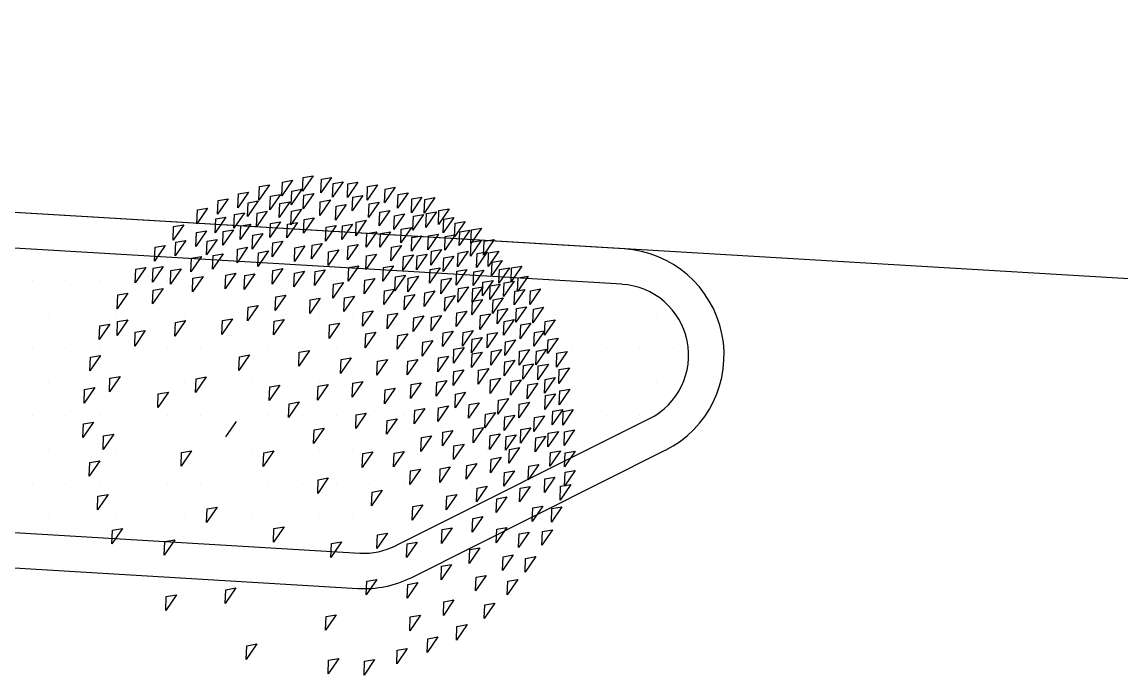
# Model space of a CAD drawing. Header units: millimetres. Extents: x 43168.9 to 43194.6, y -25545.1 to -25543.4.
# Drawn here: x 43171.9801 to 43172.1041, y -25543.6772 to -25543.6035 of the extents above; entities that cross this region are included whole.
import ezdxf

# ---------------------------------------------------------------- set-up
doc = ezdxf.new("R2010")
doc.units = ezdxf.units.MM
doc.header["$LTSCALE"] = 200
doc.layers.add('agac_sgh', color=7, linetype='Continuous', true_color=0x244700)
doc.layers.add('cim_sgh', color=7, linetype='Continuous', true_color=0x248f00)
doc.layers.add('arsasiniri_sgh', color=10, linetype='Continuous')
doc.layers.add('vaziyet-01_sgh', color=33, linetype='Continuous')

msp = doc.modelspace()

# ---------------------------------------------------------------- linework, layer by layer
at = {"layer": 'agac_sgh', "color": 0}
for p, q in [((43172.01059, -25543.62138), (43172.00939, -25543.62313)), ((43172.00939, -25543.62313), (43172.00946, -25543.62158)), ((43172.00946, -25543.62158), (43172.01059, -25543.62138)), ((43172.01294, -25543.62088), (43172.01174, -25543.62262)), ((43172.01174, -25543.62262), (43172.01181, -25543.62107)), ((43172.01181, -25543.62107), (43172.01294, -25543.62088)), ((43172.015, -25543.62105), (43172.0138, -25543.6228)), ((43172.0138, -25543.6228), (43172.01387, -25543.62125)), ((43172.01387, -25543.62125), (43172.015, -25543.62105)), ((43172.01632, -25543.62155), (43172.01512, -25543.62329)), ((43172.01512, -25543.62329), (43172.01519, -25543.62174)), ((43172.01519, -25543.62174), (43172.01632, -25543.62155)), ((43172.01799, -25543.6216), (43172.0168, -25543.62334)), ((43172.0168, -25543.62334), (43172.01686, -25543.62179)), ((43172.01686, -25543.62179), (43172.01799, -25543.6216)), ((43172.00562, -25543.62272), (43172.00442, -25543.62447)), ((43172.00442, -25543.62447), (43172.00449, -25543.62292)), ((43172.00449, -25543.62292), (43172.00562, -25543.62272)), ((43172.008, -25543.62188), (43172.0068, -25543.62362)), ((43172.0068, -25543.62362), (43172.00686, -25543.62207)), ((43172.00686, -25543.62207), (43172.008, -25543.62188)), ((43172.00925, -25543.62298), (43172.00805, -25543.62473)), ((43172.00811, -25543.62318), (43172.00925, -25543.62298)), ((43172.01166, -25543.6224), (43172.01046, -25543.62415)), ((43172.01046, -25543.62415), (43172.01052, -25543.6226)), ((43172.01052, -25543.6226), (43172.01166, -25543.6224)), ((43172.01301, -25543.62286), (43172.01181, -25543.62461)), ((43172.01187, -25543.62306), (43172.01301, -25543.62286)), ((43172.02021, -25543.62189), (43172.01901, -25543.62363)), ((43172.01901, -25543.62363), (43172.01908, -25543.62208)), ((43172.01908, -25543.62208), (43172.02021, -25543.62189)), ((43172.02218, -25543.62217), (43172.02098, -25543.62392)), ((43172.02098, -25543.62392), (43172.02105, -25543.62237)), ((43172.02105, -25543.62237), (43172.02218, -25543.62217)), ((43172.02365, -25543.62279), (43172.02246, -25543.62453)), ((43172.02246, -25543.62453), (43172.02252, -25543.62299)), ((43172.02252, -25543.62299), (43172.02365, -25543.62279)), ((43172.00333, -25543.62346), (43172.00213, -25543.6252)), ((43172.00213, -25543.6252), (43172.0022, -25543.62365)), ((43172.0022, -25543.62365), (43172.00333, -25543.62346)), ((43172.00672, -25543.62371), (43172.00552, -25543.62545)), ((43172.00552, -25543.62545), (43172.00559, -25543.62391)), ((43172.00559, -25543.62391), (43172.00672, -25543.62371)), ((43172.00805, -25543.62473), (43172.00811, -25543.62318)), ((43172.0103, -25543.62381), (43172.0091, -25543.62556)), ((43172.0091, -25543.62556), (43172.00917, -25543.62401)), ((43172.00917, -25543.62401), (43172.0103, -25543.62381)), ((43172.01181, -25543.62461), (43172.01187, -25543.62306)), ((43172.01487, -25543.6236), (43172.01367, -25543.62535)), ((43172.01367, -25543.62535), (43172.01374, -25543.6238)), ((43172.01374, -25543.6238), (43172.01487, -25543.6236)), ((43172.01667, -25543.62411), (43172.01547, -25543.62586)), ((43172.01553, -25543.62431), (43172.01667, -25543.62411)), ((43172.01852, -25543.6231), (43172.01732, -25543.62484)), ((43172.01732, -25543.62484), (43172.01739, -25543.62329)), ((43172.01739, -25543.62329), (43172.01852, -25543.6231)), ((43172.02038, -25543.62384), (43172.01919, -25543.62558)), ((43172.01919, -25543.62558), (43172.01925, -25543.62403)), ((43172.01925, -25543.62403), (43172.02038, -25543.62384)), ((43172.02521, -25543.62329), (43172.02401, -25543.62504)), ((43172.02401, -25543.62504), (43172.02408, -25543.62349)), ((43172.02408, -25543.62349), (43172.02521, -25543.62329)), ((43172.02665, -25543.62333), (43172.02545, -25543.62508)), ((43172.02545, -25543.62508), (43172.02552, -25543.62353)), ((43172.02552, -25543.62353), (43172.02665, -25543.62333)), ((43172.00102, -25543.62454), (43171.99982, -25543.62628)), ((43171.99982, -25543.62628), (43171.99988, -25543.62473)), ((43171.99988, -25543.62473), (43172.00102, -25543.62454)), ((43172.00518, -25543.62504), (43172.00398, -25543.62678)), ((43172.00398, -25543.62678), (43172.00405, -25543.62523)), ((43172.00405, -25543.62523), (43172.00518, -25543.62504)), ((43172.00775, -25543.62488), (43172.00655, -25543.62663)), ((43172.00655, -25543.62663), (43172.00662, -25543.62508)), ((43172.00662, -25543.62508), (43172.00775, -25543.62488)), ((43172.0116, -25543.62465), (43172.0104, -25543.6264)), ((43172.0104, -25543.6264), (43172.01047, -25543.62485)), ((43172.01047, -25543.62485), (43172.0116, -25543.62465)), ((43172.01547, -25543.62586), (43172.01553, -25543.62431)), ((43172.02159, -25543.62479), (43172.02039, -25543.62653)), ((43172.02039, -25543.62653), (43172.02046, -25543.62499)), ((43172.02046, -25543.62499), (43172.02159, -25543.62479)), ((43172.02324, -25543.62518), (43172.02204, -25543.62693)), ((43172.02204, -25543.62693), (43172.02211, -25543.62538)), ((43172.02211, -25543.62538), (43172.02324, -25543.62518)), ((43172.02539, -25543.62524), (43172.02419, -25543.62699)), ((43172.02419, -25543.62699), (43172.02426, -25543.62544)), ((43172.02426, -25543.62544), (43172.02539, -25543.62524)), ((43172.02685, -25543.62494), (43172.02565, -25543.62669)), ((43172.02565, -25543.62669), (43172.02572, -25543.62514)), ((43172.02572, -25543.62514), (43172.02685, -25543.62494)), ((43172.02826, -25543.6246), (43172.02706, -25543.62635)), ((43172.02706, -25543.62635), (43172.02713, -25543.6248)), ((43172.02713, -25543.6248), (43172.02826, -25543.6246)), ((43171.99833, -25543.6264), (43171.99713, -25543.62815)), ((43171.99713, -25543.62815), (43171.99719, -25543.6266)), ((43171.99719, -25543.6266), (43171.99833, -25543.6264)), ((43172.00307, -25543.62555), (43172.00187, -25543.62729)), ((43172.00187, -25543.62729), (43172.00194, -25543.62574)), ((43172.00194, -25543.62574), (43172.00307, -25543.62555)), ((43172.00589, -25543.62632), (43172.00469, -25543.62806)), ((43172.00469, -25543.62806), (43172.00476, -25543.62651)), ((43172.00476, -25543.62651), (43172.00589, -25543.62632)), ((43172.00926, -25543.62607), (43172.00806, -25543.62782)), ((43172.00806, -25543.62782), (43172.00813, -25543.62627)), ((43172.00813, -25543.62627), (43172.00926, -25543.62607)), ((43172.01117, -25543.62613), (43172.00997, -25543.62787)), ((43172.00997, -25543.62787), (43172.01004, -25543.62632)), ((43172.01004, -25543.62632), (43172.01117, -25543.62613)), ((43172.01304, -25543.62561), (43172.01184, -25543.62735)), ((43172.01184, -25543.62735), (43172.01191, -25543.62581)), ((43172.01191, -25543.62581), (43172.01304, -25543.62561)), ((43172.01553, -25543.62648), (43172.01434, -25543.62823)), ((43172.01434, -25543.62823), (43172.0144, -25543.62668)), ((43172.0144, -25543.62668), (43172.01553, -25543.62648)), ((43172.01738, -25543.62631), (43172.01618, -25543.62805)), ((43172.01618, -25543.62805), (43172.01625, -25543.6265)), ((43172.01625, -25543.6265), (43172.01738, -25543.62631)), ((43172.01893, -25543.62589), (43172.01773, -25543.62764)), ((43172.01773, -25543.62764), (43172.0178, -25543.62609)), ((43172.0178, -25543.62609), (43172.01893, -25543.62589)), ((43172.02401, -25543.62669), (43172.02281, -25543.62844)), ((43172.02287, -25543.62689), (43172.02401, -25543.62669)), ((43172.0288, -25543.62557), (43172.0276, -25543.62732)), ((43172.0276, -25543.62732), (43172.02767, -25543.62577)), ((43172.02767, -25543.62577), (43172.0288, -25543.62557)), ((43172.03007, -25543.62603), (43172.02887, -25543.62777)), ((43172.02887, -25543.62777), (43172.02894, -25543.62622)), ((43172.02894, -25543.62622), (43172.03007, -25543.62603)), ((43172.03193, -25543.62677), (43172.03073, -25543.62851)), ((43172.0308, -25543.62696), (43172.03193, -25543.62677)), ((43172.00088, -25543.62709), (43171.99968, -25543.62883)), ((43171.99968, -25543.62883), (43171.99975, -25543.62728)), ((43171.99975, -25543.62728), (43172.00088, -25543.62709)), ((43172.00393, -25543.62695), (43172.00273, -25543.62869)), ((43172.00273, -25543.62869), (43172.00279, -25543.62714)), ((43172.00279, -25543.62714), (43172.00393, -25543.62695)), ((43172.00725, -25543.62739), (43172.00605, -25543.62913)), ((43172.00605, -25543.62913), (43172.00611, -25543.62758)), ((43172.00611, -25543.62758), (43172.00725, -25543.62739)), ((43172.02011, -25543.62719), (43172.01891, -25543.62893)), ((43172.01891, -25543.62893), (43172.01898, -25543.62738)), ((43172.01898, -25543.62738), (43172.02011, -25543.62719)), ((43172.02165, -25543.62719), (43172.02046, -25543.62894)), ((43172.02046, -25543.62894), (43172.02052, -25543.62739)), ((43172.02052, -25543.62739), (43172.02165, -25543.62719)), ((43172.02281, -25543.62844), (43172.02287, -25543.62689)), ((43172.02521, -25543.62764), (43172.02401, -25543.62939)), ((43172.02401, -25543.62939), (43172.02408, -25543.62784)), ((43172.02408, -25543.62784), (43172.02521, -25543.62764)), ((43172.02706, -25543.62746), (43172.02586, -25543.62921)), ((43172.02586, -25543.62921), (43172.02593, -25543.62766)), ((43172.02593, -25543.62766), (43172.02706, -25543.62746)), ((43172.02897, -25543.62752), (43172.02778, -25543.62927)), ((43172.02778, -25543.62927), (43172.02784, -25543.62772)), ((43172.02784, -25543.62772), (43172.02897, -25543.62752)), ((43172.03061, -25543.627), (43172.02941, -25543.62874)), ((43172.02941, -25543.62874), (43172.02948, -25543.62719)), ((43172.02948, -25543.62719), (43172.03061, -25543.627)), ((43172.03073, -25543.62851), (43172.0308, -25543.62696)), ((43171.99624, -25543.62874), (43171.99504, -25543.63049)), ((43171.99504, -25543.63049), (43171.99511, -25543.62894)), ((43171.99511, -25543.62894), (43171.99624, -25543.62874)), ((43171.99857, -25543.62816), (43171.99737, -25543.62991)), ((43171.99737, -25543.62991), (43171.99744, -25543.62836)), ((43171.99744, -25543.62836), (43171.99857, -25543.62816)), ((43172.00209, -25543.62804), (43172.00089, -25543.62978)), ((43172.00089, -25543.62978), (43172.00096, -25543.62823)), ((43172.00096, -25543.62823), (43172.00209, -25543.62804)), ((43172.00554, -25543.62894), (43172.00434, -25543.63068)), ((43172.00434, -25543.63068), (43172.0044, -25543.62913)), ((43172.0044, -25543.62913), (43172.00554, -25543.62894)), ((43172.0095, -25543.62825), (43172.0083, -25543.63)), ((43172.0083, -25543.63), (43172.00837, -25543.62845)), ((43172.00837, -25543.62845), (43172.0095, -25543.62825)), ((43172.01201, -25543.62878), (43172.01081, -25543.63053)), ((43172.01081, -25543.63053), (43172.01088, -25543.62898)), ((43172.01088, -25543.62898), (43172.01201, -25543.62878)), ((43172.01395, -25543.6285), (43172.01275, -25543.63024)), ((43172.01275, -25543.63024), (43172.01282, -25543.62869)), ((43172.01282, -25543.62869), (43172.01395, -25543.6285)), ((43172.01581, -25543.62924), (43172.01461, -25543.63098)), ((43172.01468, -25543.62943), (43172.01581, -25543.62924)), ((43172.01801, -25543.62861), (43172.01681, -25543.63036)), ((43172.01681, -25543.63036), (43172.01688, -25543.62881)), ((43172.01688, -25543.62881), (43172.01801, -25543.62861)), ((43172.0229, -25543.62872), (43172.0217, -25543.63046)), ((43172.0217, -25543.63046), (43172.02177, -25543.62891)), ((43172.02177, -25543.62891), (43172.0229, -25543.62872)), ((43172.02742, -25543.62919), (43172.02622, -25543.63094)), ((43172.02628, -25543.62939), (43172.02742, -25543.62919)), ((43172.03188, -25543.62818), (43172.03068, -25543.62992)), ((43172.03068, -25543.62992), (43172.03075, -25543.62837)), ((43172.03075, -25543.62837), (43172.03188, -25543.62818)), ((43172.03335, -25543.62807), (43172.03215, -25543.62981)), ((43172.03215, -25543.62981), (43172.03222, -25543.62826)), ((43172.03222, -25543.62826), (43172.03335, -25543.62807)), ((43172.00032, -25543.62997), (43171.99913, -25543.63171)), ((43171.99913, -25543.63171), (43171.99919, -25543.63017)), ((43171.99919, -25543.63017), (43172.00032, -25543.62997)), ((43172.00277, -25543.62966), (43172.00157, -25543.6314)), ((43172.00157, -25543.6314), (43172.00164, -25543.62985)), ((43172.00164, -25543.62985), (43172.00277, -25543.62966)), ((43172.0079, -25543.62935), (43172.0067, -25543.6311)), ((43172.0067, -25543.6311), (43172.00677, -25543.62955)), ((43172.00677, -25543.62955), (43172.0079, -25543.62935)), ((43172.01461, -25543.63098), (43172.01468, -25543.62943)), ((43172.02009, -25543.6297), (43172.01889, -25543.63145)), ((43172.01889, -25543.63145), (43172.01896, -25543.6299)), ((43172.01896, -25543.6299), (43172.02009, -25543.6297)), ((43172.02426, -25543.62979), (43172.02306, -25543.63153)), ((43172.02306, -25543.63153), (43172.02313, -25543.62998)), ((43172.02313, -25543.62998), (43172.02426, -25543.62979)), ((43172.02578, -25543.62972), (43172.02458, -25543.63146)), ((43172.02458, -25543.63146), (43172.02465, -25543.62991)), ((43172.02465, -25543.62991), (43172.02578, -25543.62972)), ((43172.02622, -25543.63094), (43172.02628, -25543.62939)), ((43172.0288, -25543.62992), (43172.0276, -25543.63166)), ((43172.0276, -25543.63166), (43172.02767, -25543.63011)), ((43172.02767, -25543.63011), (43172.0288, -25543.62992)), ((43172.03043, -25543.62939), (43172.02923, -25543.63114)), ((43172.02923, -25543.63114), (43172.0293, -25543.62959)), ((43172.0293, -25543.62959), (43172.03043, -25543.62939)), ((43172.03258, -25543.62946), (43172.03138, -25543.6312)), ((43172.03138, -25543.6312), (43172.03145, -25543.62965)), ((43172.03145, -25543.62965), (43172.03258, -25543.62946)), ((43172.03387, -25543.62938), (43172.03267, -25543.63112)), ((43172.03267, -25543.63112), (43172.03273, -25543.62957)), ((43172.03273, -25543.62957), (43172.03387, -25543.62938)), ((43172.03427, -25543.63042), (43172.03307, -25543.63216)), ((43172.03314, -25543.63062), (43172.03427, -25543.63042)), ((43171.99406, -25543.6312), (43171.99286, -25543.63294)), ((43171.99286, -25543.63294), (43171.99293, -25543.63139)), ((43171.99293, -25543.63139), (43171.99406, -25543.6312)), ((43171.99601, -25543.6311), (43171.99481, -25543.63285)), ((43171.99481, -25543.63285), (43171.99488, -25543.6313)), ((43171.99488, -25543.6313), (43171.99601, -25543.6311)), ((43171.99802, -25543.63135), (43171.99682, -25543.6331)), ((43171.99682, -25543.6331), (43171.99688, -25543.63155)), ((43171.99688, -25543.63155), (43171.99802, -25543.63135)), ((43172.00951, -25543.63134), (43172.00831, -25543.63309)), ((43172.00831, -25543.63309), (43172.00838, -25543.63154)), ((43172.00838, -25543.63154), (43172.00951, -25543.63134)), ((43172.01196, -25543.63164), (43172.01076, -25543.63339)), ((43172.01083, -25543.63184), (43172.01196, -25543.63164)), ((43172.01429, -25543.63148), (43172.01309, -25543.63323)), ((43172.01309, -25543.63323), (43172.01316, -25543.63168)), ((43172.01316, -25543.63168), (43172.01429, -25543.63148)), ((43172.01807, -25543.63102), (43172.01688, -25543.63276)), ((43172.01688, -25543.63276), (43172.01694, -25543.63121)), ((43172.01694, -25543.63121), (43172.01807, -25543.63102)), ((43172.02199, -25543.63102), (43172.02079, -25543.63276)), ((43172.02079, -25543.63276), (43172.02085, -25543.63121)), ((43172.02085, -25543.63121), (43172.02199, -25543.63102)), ((43172.02726, -25543.63125), (43172.02607, -25543.63299)), ((43172.02607, -25543.63299), (43172.02613, -25543.63144)), ((43172.02613, -25543.63144), (43172.02726, -25543.63125)), ((43172.03028, -25543.63145), (43172.02908, -25543.63319)), ((43172.02908, -25543.63319), (43172.02915, -25543.63164)), ((43172.02915, -25543.63164), (43172.03028, -25543.63145)), ((43172.03219, -25543.6315), (43172.031, -25543.63325)), ((43172.031, -25543.63325), (43172.03106, -25543.6317)), ((43172.03106, -25543.6317), (43172.03219, -25543.6315)), ((43172.03307, -25543.63216), (43172.03314, -25543.63062)), ((43172.03509, -25543.63124), (43172.03389, -25543.63299)), ((43172.03389, -25543.63299), (43172.03395, -25543.63144)), ((43172.03395, -25543.63144), (43172.03509, -25543.63124)), ((43172.03646, -25543.63105), (43172.03526, -25543.6328)), ((43172.03526, -25543.6328), (43172.03533, -25543.63125)), ((43172.03533, -25543.63125), (43172.03646, -25543.63105)), ((43172.00051, -25543.63222), (43171.99931, -25543.63397)), ((43171.99931, -25543.63397), (43171.99937, -25543.63242)), ((43171.99937, -25543.63242), (43172.00051, -25543.63222)), ((43172.0042, -25543.63187), (43172.003, -25543.63362)), ((43172.003, -25543.63362), (43172.00307, -25543.63207)), ((43172.00307, -25543.63207), (43172.0042, -25543.63187)), ((43172.00635, -25543.63194), (43172.00515, -25543.63368)), ((43172.00515, -25543.63368), (43172.00522, -25543.63213)), ((43172.00522, -25543.63213), (43172.00635, -25543.63194)), ((43172.01076, -25543.63339), (43172.01083, -25543.63184)), ((43172.01634, -25543.63291), (43172.01514, -25543.63466)), ((43172.01521, -25543.63311), (43172.01634, -25543.63291)), ((43172.01989, -25543.63244), (43172.01869, -25543.63419)), ((43172.01869, -25543.63419), (43172.01875, -25543.63264)), ((43172.01875, -25543.63264), (43172.01989, -25543.63244)), ((43172.02334, -25543.63209), (43172.02215, -25543.63383)), ((43172.02215, -25543.63383), (43172.02221, -25543.63228)), ((43172.02221, -25543.63228), (43172.02334, -25543.63209)), ((43172.0248, -25543.6322), (43172.0236, -25543.63395)), ((43172.0236, -25543.63395), (43172.02367, -25543.6324)), ((43172.02367, -25543.6324), (43172.0248, -25543.6322)), ((43172.02853, -25543.63243), (43172.02734, -25543.63417)), ((43172.02734, -25543.63417), (43172.0274, -25543.63262)), ((43172.0274, -25543.63262), (43172.02853, -25543.63243)), ((43172.03323, -25543.63268), (43172.03203, -25543.63442)), ((43172.03203, -25543.63442), (43172.03209, -25543.63287)), ((43172.03209, -25543.63287), (43172.03323, -25543.63268)), ((43172.03562, -25543.63275), (43172.03442, -25543.63449)), ((43172.03442, -25543.63449), (43172.03448, -25543.63294)), ((43172.03448, -25543.63294), (43172.03562, -25543.63275)), ((43172.0372, -25543.63218), (43172.036, -25543.63393)), ((43172.036, -25543.63393), (43172.03607, -25543.63238)), ((43172.03607, -25543.63238), (43172.0372, -25543.63218)), ((43171.99201, -25543.63411), (43171.99081, -25543.63586)), ((43171.99088, -25543.63431), (43171.99201, -25543.63411)), ((43171.99602, -25543.63358), (43171.99482, -25543.63533)), ((43171.99482, -25543.63533), (43171.99488, -25543.63378)), ((43171.99488, -25543.63378), (43171.99602, -25543.63358)), ((43172.01514, -25543.63466), (43172.01521, -25543.63311)), ((43172.02211, -25543.63365), (43172.02091, -25543.6354)), ((43172.02091, -25543.6354), (43172.02098, -25543.63385)), ((43172.02098, -25543.63385), (43172.02211, -25543.63365)), ((43172.02667, -25543.63386), (43172.02547, -25543.63561)), ((43172.02547, -25543.63561), (43172.02554, -25543.63406)), ((43172.02554, -25543.63406), (43172.02667, -25543.63386)), ((43172.03046, -25543.6334), (43172.02926, -25543.63514)), ((43172.02926, -25543.63514), (43172.02933, -25543.63359)), ((43172.02933, -25543.63359), (43172.03046, -25543.6334)), ((43172.03208, -25543.63341), (43172.03088, -25543.63515)), ((43172.03088, -25543.63515), (43172.03095, -25543.6336)), ((43172.03095, -25543.6336), (43172.03208, -25543.63341)), ((43172.03405, -25543.63308), (43172.03285, -25543.63483)), ((43172.03285, -25543.63483), (43172.03292, -25543.63328)), ((43172.03292, -25543.63328), (43172.03405, -25543.63308)), ((43172.03682, -25543.6337), (43172.03562, -25543.63544)), ((43172.03562, -25543.63544), (43172.03569, -25543.63389)), ((43172.03569, -25543.63389), (43172.03682, -25543.6337)), ((43172.03858, -25543.63363), (43172.03738, -25543.63538)), ((43172.03738, -25543.63538), (43172.03745, -25543.63383)), ((43172.03745, -25543.63383), (43172.03858, -25543.63363)), ((43171.99081, -25543.63586), (43171.99088, -25543.63431)), ((43172.00985, -25543.63433), (43172.00865, -25543.63607)), ((43172.00865, -25543.63607), (43172.00872, -25543.63452)), ((43172.00872, -25543.63452), (43172.00985, -25543.63433)), ((43172.01374, -25543.63467), (43172.01254, -25543.63641)), ((43172.01254, -25543.63641), (43172.0126, -25543.63486)), ((43172.0126, -25543.63486), (43172.01374, -25543.63467)), ((43172.01758, -25543.63444), (43172.01639, -25543.63618)), ((43172.01639, -25543.63618), (43172.01645, -25543.63463)), ((43172.01645, -25543.63463), (43172.01758, -25543.63444)), ((43172.02441, -25543.63425), (43172.02321, -25543.636)), ((43172.02321, -25543.636), (43172.02328, -25543.63445)), ((43172.02328, -25543.63445), (43172.02441, -25543.63425)), ((43172.02895, -25543.63438), (43172.02775, -25543.63613)), ((43172.02775, -25543.63613), (43172.02782, -25543.63458)), ((43172.02782, -25543.63458), (43172.02895, -25543.63438)), ((43172.03203, -25543.63482), (43172.03083, -25543.63656)), ((43172.03083, -25543.63656), (43172.0309, -25543.63501)), ((43172.0309, -25543.63501), (43172.03203, -25543.63482)), ((43172.03436, -25543.63465), (43172.03316, -25543.6364)), ((43172.03316, -25543.6364), (43172.03323, -25543.63485)), ((43172.03323, -25543.63485), (43172.03436, -25543.63465)), ((43172.00673, -25543.63549), (43172.00553, -25543.63724)), ((43172.00553, -25543.63724), (43172.0056, -25543.63569)), ((43172.0056, -25543.63569), (43172.00673, -25543.63549)), ((43172.0197, -25543.6361), (43172.0185, -25543.63784)), ((43172.0185, -25543.63784), (43172.01857, -25543.63629)), ((43172.01857, -25543.63629), (43172.0197, -25543.6361)), ((43172.0225, -25543.63637), (43172.0213, -25543.63812)), ((43172.0213, -25543.63812), (43172.02137, -25543.63657)), ((43172.02137, -25543.63657), (43172.0225, -25543.63637)), ((43172.02543, -25543.63668), (43172.02423, -25543.63843)), ((43172.0243, -25543.63688), (43172.02543, -25543.63668)), ((43172.02743, -25543.63663), (43172.02623, -25543.63837)), ((43172.0263, -25543.63682), (43172.02743, -25543.63663)), ((43172.03026, -25543.63614), (43172.02906, -25543.63788)), ((43172.02906, -25543.63788), (43172.02913, -25543.63633)), ((43172.02913, -25543.63633), (43172.03026, -25543.63614)), ((43172.03295, -25543.63644), (43172.03175, -25543.63819)), ((43172.03175, -25543.63819), (43172.03182, -25543.63664)), ((43172.03182, -25543.63664), (43172.03295, -25543.63644)), ((43172.03491, -25543.63582), (43172.03371, -25543.63756)), ((43172.03371, -25543.63756), (43172.03378, -25543.63601)), ((43172.03378, -25543.63601), (43172.03491, -25543.63582)), ((43172.037, -25543.63565), (43172.0358, -25543.63739)), ((43172.0358, -25543.63739), (43172.03587, -25543.63584)), ((43172.03587, -25543.63584), (43172.037, -25543.63565)), ((43172.03891, -25543.6357), (43172.03771, -25543.63745)), ((43172.03771, -25543.63745), (43172.03778, -25543.6359)), ((43172.03778, -25543.6359), (43172.03891, -25543.6357)), ((43171.99, -25543.6376), (43171.9888, -25543.63935)), ((43171.9888, -25543.63935), (43171.98887, -25543.6378)), ((43171.98887, -25543.6378), (43171.99, -25543.6376)), ((43171.992, -25543.63713), (43171.9908, -25543.63887)), ((43171.9908, -25543.63887), (43171.99087, -25543.63732)), ((43171.99087, -25543.63732), (43171.992, -25543.63713)), ((43171.99854, -25543.6372), (43171.99734, -25543.63895)), ((43171.99734, -25543.63895), (43171.99741, -25543.6374)), ((43171.99741, -25543.6374), (43171.99854, -25543.6372)), ((43172.00383, -25543.63701), (43172.00263, -25543.63876)), ((43172.00263, -25543.63876), (43172.00269, -25543.63721)), ((43172.00269, -25543.63721), (43172.00383, -25543.63701)), ((43172.00965, -25543.63707), (43172.00845, -25543.63881)), ((43172.00845, -25543.63881), (43172.00852, -25543.63726)), ((43172.00852, -25543.63726), (43172.00965, -25543.63707)), ((43172.01592, -25543.63748), (43172.01473, -25543.63922)), ((43172.01473, -25543.63922), (43172.01479, -25543.63767)), ((43172.01479, -25543.63767), (43172.01592, -25543.63748)), ((43172.02423, -25543.63843), (43172.0243, -25543.63688)), ((43172.02623, -25543.63837), (43172.0263, -25543.63682)), ((43172.03562, -25543.63709), (43172.03442, -25543.63884)), ((43172.03442, -25543.63884), (43172.03448, -25543.63729)), ((43172.03448, -25543.63729), (43172.03562, -25543.63709)), ((43172.0375, -25543.63749), (43172.0363, -25543.63924)), ((43172.0363, -25543.63924), (43172.03637, -25543.63769)), ((43172.03637, -25543.63769), (43172.0375, -25543.63749)), ((43172.04024, -25543.63711), (43172.03904, -25543.63886)), ((43172.03904, -25543.63886), (43172.03911, -25543.63731)), ((43172.03911, -25543.63731), (43172.04024, -25543.63711)), ((43171.99399, -25543.63833), (43171.99279, -25543.64007)), ((43171.99279, -25543.64007), (43171.99286, -25543.63852)), ((43171.99286, -25543.63852), (43171.99399, -25543.63833)), ((43172.02, -25543.63851), (43172.0188, -25543.64026)), ((43172.0188, -25543.64026), (43172.01887, -25543.63871)), ((43172.01887, -25543.63871), (43172.02, -25543.63851)), ((43172.0236, -25543.63869), (43172.02241, -25543.64044)), ((43172.02241, -25543.64044), (43172.02247, -25543.63889)), ((43172.02247, -25543.63889), (43172.0236, -25543.63869)), ((43172.02874, -25543.63838), (43172.02754, -25543.64013)), ((43172.02754, -25543.64013), (43172.0276, -25543.63858)), ((43172.0276, -25543.63858), (43172.02874, -25543.63838)), ((43172.03097, -25543.63833), (43172.02978, -25543.64008)), ((43172.02978, -25543.64008), (43172.02984, -25543.63853)), ((43172.02984, -25543.63853), (43172.03097, -25543.63833)), ((43172.03201, -25543.63909), (43172.03081, -25543.64083)), ((43172.03088, -25543.63928), (43172.03201, -25543.63909)), ((43172.03375, -25543.63853), (43172.03255, -25543.64027)), ((43172.03255, -25543.64027), (43172.03262, -25543.63872)), ((43172.03262, -25543.63872), (43172.03375, -25543.63853)), ((43172.03904, -25543.63834), (43172.03784, -25543.64008)), ((43172.03784, -25543.64008), (43172.0379, -25543.63853)), ((43172.0379, -25543.63853), (43172.03904, -25543.63834)), ((43172.02642, -25543.63946), (43172.02522, -25543.6412)), ((43172.02522, -25543.6412), (43172.02529, -25543.63965)), ((43172.02529, -25543.63965), (43172.02642, -25543.63946)), ((43172.02996, -25543.64025), (43172.02876, -25543.64199)), ((43172.02882, -25543.64044), (43172.02996, -25543.64025)), ((43172.03081, -25543.64083), (43172.03088, -25543.63928)), ((43172.03577, -25543.63939), (43172.03457, -25543.64113)), ((43172.03457, -25543.64113), (43172.03463, -25543.63958)), ((43172.03463, -25543.63958), (43172.03577, -25543.63939)), ((43172.04057, -25543.63918), (43172.03937, -25543.64093)), ((43172.03937, -25543.64093), (43172.03944, -25543.63938)), ((43172.03944, -25543.63938), (43172.04057, -25543.63918)), ((43171.98894, -25543.64112), (43171.98774, -25543.64286)), ((43171.98774, -25543.64286), (43171.98781, -25543.64131)), ((43171.98781, -25543.64131), (43171.98894, -25543.64112)), ((43172.00576, -25543.64107), (43172.00456, -25543.64282)), ((43172.00456, -25543.64282), (43172.00463, -25543.64127)), ((43172.00463, -25543.64127), (43172.00576, -25543.64107)), ((43172.0125, -25543.64058), (43172.0113, -25543.64233)), ((43172.0113, -25543.64233), (43172.01137, -25543.64078)), ((43172.01137, -25543.64078), (43172.0125, -25543.64058)), ((43172.01723, -25543.6414), (43172.01603, -25543.64315)), ((43172.01603, -25543.64315), (43172.0161, -25543.6416)), ((43172.0161, -25543.6416), (43172.01723, -25543.6414)), ((43172.02132, -25543.6416), (43172.02012, -25543.64334)), ((43172.02018, -25543.64179), (43172.02132, -25543.6416)), ((43172.02475, -25543.64158), (43172.02355, -25543.64333)), ((43172.02362, -25543.64178), (43172.02475, -25543.64158)), ((43172.02821, -25543.64123), (43172.02701, -25543.64297)), ((43172.02701, -25543.64297), (43172.02708, -25543.64142)), ((43172.02708, -25543.64142), (43172.02821, -25543.64123)), ((43172.02876, -25543.64199), (43172.02882, -25543.64044)), ((43172.03199, -25543.64076), (43172.03079, -25543.64251)), ((43172.03079, -25543.64251), (43172.03086, -25543.64096)), ((43172.03086, -25543.64096), (43172.03199, -25543.64076)), ((43172.03417, -25543.64048), (43172.03297, -25543.64223)), ((43172.03297, -25543.64223), (43172.03304, -25543.64068)), ((43172.03304, -25543.64068), (43172.03417, -25543.64048)), ((43172.03736, -25543.64046), (43172.03616, -25543.64221)), ((43172.03616, -25543.64221), (43172.03623, -25543.64066)), ((43172.03623, -25543.64066), (43172.03736, -25543.64046)), ((43172.03925, -25543.64044), (43172.03805, -25543.64219)), ((43172.03805, -25543.64219), (43172.03812, -25543.64064)), ((43172.03812, -25543.64064), (43172.03925, -25543.64044)), ((43172.04158, -25543.6407), (43172.04038, -25543.64244)), ((43172.04038, -25543.64244), (43172.04044, -25543.64089)), ((43172.04044, -25543.64089), (43172.04158, -25543.6407)), ((43172.02012, -25543.64334), (43172.02018, -25543.64179)), ((43172.02355, -25543.64333), (43172.02362, -25543.64178)), ((43172.02993, -25543.64276), (43172.02873, -25543.64451)), ((43172.0288, -25543.64296), (43172.02993, -25543.64276)), ((43172.03274, -25543.64262), (43172.03154, -25543.64436)), ((43172.03154, -25543.64436), (43172.0316, -25543.64281)), ((43172.0316, -25543.64281), (43172.03274, -25543.64262)), ((43172.03568, -25543.64167), (43172.03448, -25543.64342)), ((43172.03448, -25543.64342), (43172.03455, -25543.64187)), ((43172.03455, -25543.64187), (43172.03568, -25543.64167)), ((43172.0378, -25543.64208), (43172.0366, -25543.64382)), ((43172.0366, -25543.64382), (43172.03667, -25543.64227)), ((43172.03667, -25543.64227), (43172.0378, -25543.64208)), ((43172.03948, -25543.64213), (43172.03828, -25543.64387)), ((43172.03828, -25543.64387), (43172.03834, -25543.64232)), ((43172.03834, -25543.64232), (43172.03948, -25543.64213)), ((43172.04184, -25543.64254), (43172.04064, -25543.64428)), ((43172.04064, -25543.64428), (43172.04071, -25543.64273)), ((43172.04071, -25543.64273), (43172.04184, -25543.64254)), ((43171.99114, -25543.64351), (43171.98994, -25543.64525)), ((43171.98994, -25543.64525), (43171.99, -25543.6437)), ((43171.99, -25543.6437), (43171.99114, -25543.64351)), ((43172.00087, -25543.64356), (43171.99967, -25543.64531)), ((43171.99967, -25543.64531), (43171.99974, -25543.64376)), ((43171.99974, -25543.64376), (43172.00087, -25543.64356)), ((43172.01855, -25543.64407), (43172.01735, -25543.64582)), ((43172.01742, -25543.64427), (43172.01855, -25543.64407)), ((43172.02801, -25543.64397), (43172.02681, -25543.64571)), ((43172.02687, -25543.64416), (43172.02801, -25543.64397)), ((43172.02873, -25543.64451), (43172.0288, -25543.64296)), ((43172.03409, -25543.64369), (43172.03289, -25543.64543)), ((43172.03289, -25543.64543), (43172.03296, -25543.64388)), ((43172.03296, -25543.64388), (43172.03409, -25543.64369)), ((43172.03639, -25543.64387), (43172.0352, -25543.64561)), ((43172.0352, -25543.64561), (43172.03526, -25543.64406)), ((43172.03526, -25543.64406), (43172.03639, -25543.64387)), ((43172.04024, -25543.64363), (43172.03904, -25543.64538)), ((43172.03904, -25543.64538), (43172.03911, -25543.64383)), ((43172.03911, -25543.64383), (43172.04024, -25543.64363)), ((43171.98828, -25543.64476), (43171.98708, -25543.6465)), ((43171.98708, -25543.6465), (43171.98714, -25543.64496)), ((43171.98714, -25543.64496), (43171.98828, -25543.64476)), ((43171.99659, -25543.64527), (43171.9954, -25543.64701)), ((43171.99546, -25543.64546), (43171.99659, -25543.64527)), ((43172.00918, -25543.64449), (43172.00798, -25543.64623)), ((43172.00798, -25543.64623), (43172.00805, -25543.64468)), ((43172.00805, -25543.64468), (43172.00918, -25543.64449)), ((43172.01462, -25543.64442), (43172.01342, -25543.64616)), ((43172.01342, -25543.64616), (43172.01348, -25543.64461)), ((43172.01348, -25543.64461), (43172.01462, -25543.64442)), ((43172.01735, -25543.64582), (43172.01742, -25543.64427)), ((43172.0222, -25543.64483), (43172.021, -25543.64657)), ((43172.021, -25543.64657), (43172.02106, -25543.64502)), ((43172.02106, -25543.64502), (43172.0222, -25543.64483)), ((43172.02511, -25543.64423), (43172.02391, -25543.64597)), ((43172.02391, -25543.64597), (43172.02398, -25543.64442)), ((43172.02398, -25543.64442), (43172.02511, -25543.64423)), ((43172.02681, -25543.64571), (43172.02687, -25543.64416)), ((43172.03014, -25543.64529), (43172.02895, -25543.64703)), ((43172.02901, -25543.64548), (43172.03014, -25543.64529)), ((43172.03828, -25543.64426), (43172.03708, -25543.64601)), ((43172.03708, -25543.64601), (43172.03715, -25543.64446)), ((43172.03715, -25543.64446), (43172.03828, -25543.64426)), ((43172.0419, -25543.64494), (43172.0407, -25543.64669)), ((43172.0407, -25543.64669), (43172.04077, -25543.64514)), ((43172.04077, -25543.64514), (43172.0419, -25543.64494)), ((43171.9954, -25543.64701), (43171.99546, -25543.64546)), ((43172.01136, -25543.64638), (43172.01016, -25543.64813)), ((43172.01016, -25543.64813), (43172.01023, -25543.64658)), ((43172.01023, -25543.64658), (43172.01136, -25543.64638)), ((43172.02895, -25543.64703), (43172.02901, -25543.64548)), ((43172.03165, -25543.64647), (43172.03045, -25543.64822)), ((43172.03052, -25543.64667), (43172.03165, -25543.64647)), ((43172.03496, -25543.646), (43172.03376, -25543.64774)), ((43172.03376, -25543.64774), (43172.03383, -25543.64619)), ((43172.03383, -25543.64619), (43172.03496, -25543.646)), ((43172.03733, -25543.64641), (43172.03613, -25543.64816)), ((43172.03613, -25543.64816), (43172.03619, -25543.64661)), ((43172.03619, -25543.64661), (43172.03733, -25543.64641)), ((43172.04027, -25543.64547), (43172.03907, -25543.64721)), ((43172.03907, -25543.64721), (43172.03914, -25543.64566)), ((43172.03914, -25543.64566), (43172.04027, -25543.64547)), ((43172.01893, -25543.64763), (43172.01773, -25543.64938)), ((43172.01773, -25543.64938), (43172.0178, -25543.64783)), ((43172.0178, -25543.64783), (43172.01893, -25543.64763)), ((43172.02554, -25543.6471), (43172.02434, -25543.64884)), ((43172.02434, -25543.64884), (43172.02441, -25543.64729)), ((43172.02441, -25543.64729), (43172.02554, -25543.6471)), ((43172.0282, -25543.64683), (43172.027, -25543.64858)), ((43172.027, -25543.64858), (43172.02706, -25543.64703)), ((43172.02706, -25543.64703), (43172.0282, -25543.64683)), ((43172.03045, -25543.64822), (43172.03052, -25543.64667)), ((43172.03349, -25543.64756), (43172.03229, -25543.6493)), ((43172.03229, -25543.6493), (43172.03236, -25543.64775)), ((43172.03236, -25543.64775), (43172.03349, -25543.64756)), ((43172.0357, -25543.64785), (43172.0345, -25543.6496)), ((43172.03457, -25543.64805), (43172.0357, -25543.64785)), ((43172.0411, -25543.64721), (43172.0399, -25543.64895)), ((43172.0399, -25543.64895), (43172.03997, -25543.6474)), ((43172.03997, -25543.6474), (43172.0411, -25543.64721)), ((43172.04229, -25543.64724), (43172.04109, -25543.64899)), ((43172.04109, -25543.64899), (43172.04116, -25543.64744)), ((43172.04116, -25543.64744), (43172.04229, -25543.64724)), ((43171.98815, -25543.64865), (43171.98695, -25543.65039)), ((43171.98695, -25543.65039), (43171.98702, -25543.64884)), ((43171.98702, -25543.64884), (43171.98815, -25543.64865)), ((43172.00425, -25543.64858), (43172.00305, -25543.65032)), ((43172.02242, -25543.64827), (43172.02122, -25543.65001)), ((43172.02122, -25543.65001), (43172.02129, -25543.64846)), ((43172.02129, -25543.64846), (43172.02242, -25543.64827)), ((43172.0345, -25543.6496), (43172.03457, -25543.64805)), ((43172.03905, -25543.64795), (43172.03785, -25543.64969)), ((43172.03785, -25543.64969), (43172.03792, -25543.64814)), ((43172.03792, -25543.64814), (43172.03905, -25543.64795)), ((43171.99042, -25543.65001), (43171.98922, -25543.65175)), ((43171.98922, -25543.65175), (43171.98929, -25543.6502)), ((43171.98929, -25543.6502), (43171.99042, -25543.65001)), ((43172.01418, -25543.64932), (43172.01298, -25543.65107)), ((43172.01298, -25543.65107), (43172.01304, -25543.64952)), ((43172.01304, -25543.64952), (43172.01418, -25543.64932)), ((43172.02627, -25543.65021), (43172.02507, -25543.65195)), ((43172.02514, -25543.6504), (43172.02627, -25543.65021)), ((43172.02871, -25543.64959), (43172.02751, -25543.65134)), ((43172.02751, -25543.65134), (43172.02758, -25543.64979)), ((43172.02758, -25543.64979), (43172.02871, -25543.64959)), ((43172.03217, -25543.64924), (43172.03097, -25543.65098)), ((43172.03097, -25543.65098), (43172.03104, -25543.64943)), ((43172.03104, -25543.64943), (43172.03217, -25543.64924)), ((43172.03403, -25543.64998), (43172.03283, -25543.65172)), ((43172.03283, -25543.65172), (43172.0329, -25543.65017)), ((43172.0329, -25543.65017), (43172.03403, -25543.64998)), ((43172.03583, -25543.65007), (43172.03463, -25543.65181)), ((43172.03463, -25543.65181), (43172.0347, -25543.65026)), ((43172.0347, -25543.65026), (43172.03583, -25543.65007)), ((43172.03751, -25543.64928), (43172.03632, -25543.65102)), ((43172.03632, -25543.65102), (43172.03638, -25543.64947)), ((43172.03638, -25543.64947), (43172.03751, -25543.64928)), ((43172.0392, -25543.65024), (43172.038, -25543.65199)), ((43172.03807, -25543.65044), (43172.0392, -25543.65024)), ((43172.0406, -25543.64971), (43172.0394, -25543.65145)), ((43172.0394, -25543.65145), (43172.03946, -25543.6499)), ((43172.03946, -25543.6499), (43172.0406, -25543.64971)), ((43172.04244, -25543.64953), (43172.04125, -25543.65128)), ((43172.04125, -25543.65128), (43172.04131, -25543.64973)), ((43172.04131, -25543.64973), (43172.04244, -25543.64953)), ((43172.02507, -25543.65195), (43172.02514, -25543.6504)), ((43172.02996, -25543.65112), (43172.02876, -25543.65286)), ((43172.02876, -25543.65286), (43172.02882, -25543.65131)), ((43172.02882, -25543.65131), (43172.02996, -25543.65112)), ((43172.03623, -25543.65153), (43172.03503, -25543.65327)), ((43172.0351, -25543.65172), (43172.03623, -25543.65153)), ((43172.038, -25543.65199), (43172.03807, -25543.65044)), ((43171.99922, -25543.65187), (43171.99802, -25543.65361)), ((43171.99802, -25543.65361), (43171.99809, -25543.65206)), ((43171.99809, -25543.65206), (43171.99922, -25543.65187)), ((43172.00848, -25543.6519), (43172.00728, -25543.65365)), ((43172.00728, -25543.65365), (43172.00735, -25543.6521)), ((43172.00735, -25543.6521), (43172.00848, -25543.6519)), ((43172.01965, -25543.652), (43172.01845, -25543.65375)), ((43172.01845, -25543.65375), (43172.01852, -25543.6522)), ((43172.01852, -25543.6522), (43172.01965, -25543.652)), ((43172.02319, -25543.65195), (43172.02199, -25543.6537)), ((43172.02199, -25543.6537), (43172.02206, -25543.65215)), ((43172.02206, -25543.65215), (43172.02319, -25543.65195)), ((43172.03416, -25543.65261), (43172.03296, -25543.65436)), ((43172.03296, -25543.65436), (43172.03302, -25543.65281)), ((43172.03302, -25543.65281), (43172.03416, -25543.65261)), ((43172.03503, -25543.65327), (43172.0351, -25543.65172)), ((43172.04083, -25543.65189), (43172.03964, -25543.65363)), ((43172.03964, -25543.65363), (43172.0397, -25543.65209)), ((43172.0397, -25543.65209), (43172.04083, -25543.65189)), ((43172.04251, -25543.65194), (43172.04131, -25543.65368)), ((43172.04131, -25543.65368), (43172.04138, -25543.65213)), ((43172.04138, -25543.65213), (43172.04251, -25543.65194)), ((43171.98887, -25543.65301), (43171.98767, -25543.65476)), ((43171.98767, -25543.65476), (43171.98774, -25543.65321)), ((43171.98774, -25543.65321), (43171.98887, -25543.65301)), ((43172.02504, -25543.65395), (43172.02384, -25543.65569)), ((43172.02391, -25543.65414), (43172.02504, -25543.65395)), ((43172.02841, -25543.6537), (43172.02721, -25543.65545)), ((43172.02721, -25543.65545), (43172.02728, -25543.6539)), ((43172.02728, -25543.6539), (43172.02841, -25543.6537)), ((43172.03139, -25543.65333), (43172.03019, -25543.65508)), ((43172.03019, -25543.65508), (43172.03026, -25543.65353)), ((43172.03026, -25543.65353), (43172.03139, -25543.65333)), ((43172.03841, -25543.65342), (43172.03721, -25543.65517)), ((43172.03721, -25543.65517), (43172.03728, -25543.65362)), ((43172.03728, -25543.65362), (43172.03841, -25543.65342)), ((43172.01464, -25543.65494), (43172.01344, -25543.65669)), ((43172.01344, -25543.65669), (43172.01351, -25543.65514)), ((43172.01351, -25543.65514), (43172.01464, -25543.65494)), ((43172.02384, -25543.65569), (43172.02391, -25543.65414)), ((43172.03564, -25543.65414), (43172.03444, -25543.65589)), ((43172.03444, -25543.65589), (43172.03451, -25543.65434)), ((43172.03451, -25543.65434), (43172.03564, -25543.65414)), ((43172.04022, -25543.65485), (43172.03902, -25543.65659)), ((43172.03902, -25543.65659), (43172.03909, -25543.65504)), ((43172.03909, -25543.65504), (43172.04022, -25543.65485)), ((43172.04251, -25543.65411), (43172.04131, -25543.65586)), ((43172.04131, -25543.65586), (43172.04138, -25543.65431)), ((43172.04138, -25543.65431), (43172.04251, -25543.65411)), ((43172.02071, -25543.65634), (43172.01951, -25543.65809)), ((43172.01958, -25543.65654), (43172.02071, -25543.65634)), ((43172.03256, -25543.65588), (43172.03136, -25543.65763)), ((43172.03136, -25543.65763), (43172.03143, -25543.65608)), ((43172.03143, -25543.65608), (43172.03256, -25543.65588)), ((43172.03743, -25543.65591), (43172.03623, -25543.65765)), ((43172.03623, -25543.65765), (43172.03629, -25543.65611)), ((43172.03629, -25543.65611), (43172.03743, -25543.65591)), ((43172.04199, -25543.6557), (43172.04079, -25543.65744)), ((43172.04079, -25543.65744), (43172.04086, -25543.65589)), ((43172.04086, -25543.65589), (43172.04199, -25543.6557)), ((43171.98979, -25543.65682), (43171.98859, -25543.65856)), ((43171.98859, -25543.65856), (43171.98865, -25543.65701)), ((43171.98865, -25543.65701), (43171.98979, -25543.65682)), ((43172.01951, -25543.65809), (43172.01958, -25543.65654)), ((43172.02914, -25543.65681), (43172.02794, -25543.65856)), ((43172.02794, -25543.65856), (43172.02801, -25543.65701)), ((43172.02801, -25543.65701), (43172.02914, -25543.65681)), ((43172.03479, -25543.65709), (43172.03359, -25543.65884)), ((43172.03359, -25543.65884), (43172.03365, -25543.65729)), ((43172.03365, -25543.65729), (43172.03479, -25543.65709)), ((43172.00209, -25543.65823), (43172.00089, -25543.65998)), ((43172.00089, -25543.65998), (43172.00096, -25543.65843)), ((43172.00096, -25543.65843), (43172.00209, -25543.65823)), ((43172.0253, -25543.65796), (43172.0241, -25543.65971)), ((43172.0241, -25543.65971), (43172.02417, -25543.65816)), ((43172.02417, -25543.65816), (43172.0253, -25543.65796)), ((43172.03886, -25543.65812), (43172.03766, -25543.65987)), ((43172.03766, -25543.65987), (43172.03773, -25543.65832)), ((43172.03773, -25543.65832), (43172.03886, -25543.65812)), ((43172.04101, -25543.65819), (43172.03981, -25543.65993)), ((43172.03981, -25543.65993), (43172.03988, -25543.65838)), ((43172.03988, -25543.65838), (43172.04101, -25543.65819)), ((43172.03207, -25543.6593), (43172.03087, -25543.66105)), ((43172.03087, -25543.66105), (43172.03094, -25543.6595)), ((43172.03094, -25543.6595), (43172.03207, -25543.6593)), ((43171.99142, -25543.66064), (43171.99022, -25543.66238)), ((43171.99022, -25543.66238), (43171.99029, -25543.66083)), ((43171.99029, -25543.66083), (43171.99142, -25543.66064)), ((43172.00965, -25543.66046), (43172.00845, -25543.6622)), ((43172.00845, -25543.6622), (43172.00851, -25543.66065)), ((43172.00851, -25543.66065), (43172.00965, -25543.66046)), ((43172.02132, -25543.66116), (43172.02012, -25543.66291)), ((43172.02012, -25543.66291), (43172.02018, -25543.66136)), ((43172.02018, -25543.66136), (43172.02132, -25543.66116)), ((43172.02862, -25543.66057), (43172.02742, -25543.66232)), ((43172.02742, -25543.66232), (43172.02749, -25543.66077)), ((43172.02749, -25543.66077), (43172.02862, -25543.66057)), ((43172.03477, -25543.66052), (43172.03357, -25543.66227)), ((43172.03357, -25543.66227), (43172.03364, -25543.66072)), ((43172.03364, -25543.66072), (43172.03477, -25543.66052)), ((43172.03729, -25543.66105), (43172.03609, -25543.6628)), ((43172.03609, -25543.6628), (43172.03616, -25543.66125)), ((43172.03616, -25543.66125), (43172.03729, -25543.66105)), ((43172.03994, -25543.66079), (43172.03874, -25543.66253)), ((43172.03874, -25543.66253), (43172.03881, -25543.66098)), ((43172.03881, -25543.66098), (43172.03994, -25543.66079)), ((43171.99733, -25543.66192), (43171.99613, -25543.66367)), ((43171.99613, -25543.66367), (43171.99619, -25543.66212)), ((43171.99619, -25543.66212), (43171.99733, -25543.66192)), ((43172.01613, -25543.66216), (43172.01494, -25543.6639)), ((43172.01494, -25543.6639), (43172.015, -25543.66235)), ((43172.015, -25543.66235), (43172.01613, -25543.66216)), ((43172.02467, -25543.66217), (43172.02347, -25543.66392)), ((43172.02347, -25543.66392), (43172.02354, -25543.66237)), ((43172.02354, -25543.66237), (43172.02467, -25543.66217)), ((43172.03173, -25543.66284), (43172.03053, -25543.66458)), ((43172.03053, -25543.66458), (43172.0306, -25543.66303)), ((43172.0306, -25543.66303), (43172.03173, -25543.66284)), ((43172.0355, -25543.66363), (43172.0343, -25543.66538)), ((43172.0343, -25543.66538), (43172.03437, -25543.66383)), ((43172.03437, -25543.66383), (43172.0355, -25543.66363)), ((43172.03804, -25543.66382), (43172.03684, -25543.66557)), ((43172.03691, -25543.66402), (43172.03804, -25543.66382)), ((43172.02856, -25543.66469), (43172.02736, -25543.66644)), ((43172.02736, -25543.66644), (43172.02743, -25543.66489)), ((43172.02743, -25543.66489), (43172.02856, -25543.66469)), ((43172.03684, -25543.66557), (43172.03691, -25543.66402)), ((43172.02013, -25543.66639), (43172.01893, -25543.66814)), ((43172.019, -25543.66659), (43172.02013, -25543.66639)), ((43172.03246, -25543.66595), (43172.03126, -25543.66769)), ((43172.03126, -25543.66769), (43172.03133, -25543.66614)), ((43172.03133, -25543.66614), (43172.03246, -25543.66595)), ((43172.03602, -25543.66639), (43172.03482, -25543.66814)), ((43172.03489, -25543.66659), (43172.03602, -25543.66639)), ((43172.00422, -25543.66735), (43172.00302, -25543.66909)), ((43172.00302, -25543.66909), (43172.00309, -25543.66755)), ((43172.00309, -25543.66755), (43172.00422, -25543.66735)), ((43172.01893, -25543.66814), (43172.019, -25543.66659)), ((43172.02474, -25543.66675), (43172.02354, -25543.6685)), ((43172.02354, -25543.6685), (43172.0236, -25543.66695)), ((43172.0236, -25543.66695), (43172.02474, -25543.66675)), ((43172.03482, -25543.66814), (43172.03489, -25543.66659)), ((43171.9975, -25543.66814), (43171.9963, -25543.66988)), ((43171.9963, -25543.66988), (43171.99636, -25543.66833)), ((43171.99636, -25543.66833), (43171.9975, -25543.66814)), ((43172.02882, -25543.6687), (43172.02763, -25543.67045)), ((43172.02763, -25543.67045), (43172.02769, -25543.6689)), ((43172.02769, -25543.6689), (43172.02882, -25543.6687)), ((43172.03343, -25543.66906), (43172.03223, -25543.67081)), ((43172.03223, -25543.67081), (43172.0323, -25543.66926)), ((43172.0323, -25543.66926), (43172.03343, -25543.66906)), ((43172.01553, -25543.67038), (43172.01433, -25543.67212)), ((43172.01433, -25543.67212), (43172.0144, -25543.67057)), ((43172.0144, -25543.67057), (43172.01553, -25543.67038)), ((43172.02503, -25543.67042), (43172.02383, -25543.67217)), ((43172.02383, -25543.67217), (43172.02389, -25543.67062)), ((43172.02389, -25543.67062), (43172.02503, -25543.67042)), ((43172.0303, -25543.67149), (43172.0291, -25543.67324)), ((43172.0291, -25543.67324), (43172.02916, -25543.67169)), ((43172.02916, -25543.67169), (43172.0303, -25543.67149)), ((43172.00659, -25543.67366), (43172.00539, -25543.67541)), ((43172.00539, -25543.67541), (43172.00546, -25543.67386)), ((43172.00546, -25543.67386), (43172.00659, -25543.67366)), ((43172.027, -25543.67288), (43172.0258, -25543.67463)), ((43172.0258, -25543.67463), (43172.02587, -25543.67308)), ((43172.02587, -25543.67308), (43172.027, -25543.67288)), ((43172.02355, -25543.67416), (43172.02236, -25543.6759)), ((43172.02236, -25543.6759), (43172.02242, -25543.67435)), ((43172.02242, -25543.67435), (43172.02355, -25543.67416)), ((43172.01581, -25543.6753), (43172.01461, -25543.67705)), ((43172.01461, -25543.67705), (43172.01468, -25543.6755)), ((43172.01468, -25543.6755), (43172.01581, -25543.6753)), ((43172.01987, -25543.67542), (43172.01867, -25543.67717)), ((43172.01867, -25543.67717), (43172.01874, -25543.67562)), ((43172.01874, -25543.67562), (43172.01987, -25543.67542))]:
    msp.add_line(p, q, dxfattribs=at)
at = {"layer": 'arsasiniri_sgh', "color": 14}
msp.add_line((43171.364, -25543.58847), (43172.38176, -25543.64889), dxfattribs=at)
at = {"layer": 'cim_sgh'}
for p, q in [((43171.98122, -25543.6327), (43171.98122, -25543.6327)), ((43171.98503, -25543.6327), (43171.98503, -25543.6327)), ((43171.98884, -25543.6327), (43171.98884, -25543.6327)), ((43171.99265, -25543.6327), (43171.99265, -25543.6327)), ((43171.99646, -25543.6327), (43171.99646, -25543.6327)), ((43172.00027, -25543.6327), (43172.00027, -25543.6327)), ((43172.00408, -25543.6327), (43172.00408, -25543.6327)), ((43172.00789, -25543.6327), (43172.00789, -25543.6327)), ((43172.0117, -25543.6327), (43172.0117, -25543.6327)), ((43172.01551, -25543.6327), (43172.01551, -25543.6327)), ((43172.01932, -25543.6327), (43172.01932, -25543.6327)), ((43172.02313, -25543.6327), (43172.02313, -25543.6327)), ((43172.02694, -25543.6327), (43172.02694, -25543.6327)), ((43172.03075, -25543.6327), (43172.03075, -25543.6327)), ((43172.03456, -25543.6327), (43172.03456, -25543.6327)), ((43172.03837, -25543.6327), (43172.03837, -25543.6327)), ((43171.98312, -25543.63651), (43171.98312, -25543.63651)), ((43171.98693, -25543.63651), (43171.98693, -25543.63651)), ((43171.99074, -25543.63651), (43171.99074, -25543.63651)), ((43171.99455, -25543.63651), (43171.99455, -25543.63651)), ((43171.99836, -25543.63651), (43171.99836, -25543.63651)), ((43172.00217, -25543.63651), (43172.00217, -25543.63651)), ((43172.00598, -25543.63651), (43172.00598, -25543.63651)), ((43172.00979, -25543.63651), (43172.00979, -25543.63651)), ((43172.0136, -25543.63651), (43172.0136, -25543.63651)), ((43172.01741, -25543.63651), (43172.01741, -25543.63651)), ((43172.02122, -25543.63651), (43172.02122, -25543.63651)), ((43172.02503, -25543.63651), (43172.02503, -25543.63651)), ((43172.02884, -25543.63651), (43172.02884, -25543.63651)), ((43172.03265, -25543.63651), (43172.03265, -25543.63651)), ((43172.03646, -25543.63651), (43172.03646, -25543.63651)), ((43172.04027, -25543.63651), (43172.04027, -25543.63651)), ((43172.04408, -25543.63651), (43172.04408, -25543.63651)), ((43172.04789, -25543.63651), (43172.04789, -25543.63651)), ((43172.0517, -25543.63651), (43172.0517, -25543.63651)), ((43171.98122, -25543.64032), (43171.98122, -25543.64032)), ((43171.98503, -25543.64032), (43171.98503, -25543.64032)), ((43171.98884, -25543.64032), (43171.98884, -25543.64032)), ((43171.99265, -25543.64032), (43171.99265, -25543.64032)), ((43171.99646, -25543.64032), (43171.99646, -25543.64032)), ((43172.00027, -25543.64032), (43172.00027, -25543.64032)), ((43172.00408, -25543.64032), (43172.00408, -25543.64032)), ((43172.00789, -25543.64032), (43172.00789, -25543.64032)), ((43172.0117, -25543.64032), (43172.0117, -25543.64032)), ((43172.01551, -25543.64032), (43172.01551, -25543.64032)), ((43172.01932, -25543.64032), (43172.01932, -25543.64032)), ((43172.02313, -25543.64032), (43172.02313, -25543.64032)), ((43172.02694, -25543.64032), (43172.02694, -25543.64032)), ((43172.03075, -25543.64032), (43172.03075, -25543.64032)), ((43172.03456, -25543.64032), (43172.03456, -25543.64032)), ((43172.03837, -25543.64032), (43172.03837, -25543.64032)), ((43172.04218, -25543.64032), (43172.04218, -25543.64032)), ((43172.04599, -25543.64032), (43172.04599, -25543.64032)), ((43172.0498, -25543.64032), (43172.0498, -25543.64032)), ((43172.05361, -25543.64032), (43172.05361, -25543.64032)), ((43171.98312, -25543.64413), (43171.98312, -25543.64413)), ((43171.98693, -25543.64413), (43171.98693, -25543.64413)), ((43171.99074, -25543.64413), (43171.99074, -25543.64413)), ((43171.99455, -25543.64413), (43171.99455, -25543.64413)), ((43171.99836, -25543.64413), (43171.99836, -25543.64413)), ((43172.00217, -25543.64413), (43172.00217, -25543.64413)), ((43172.00598, -25543.64413), (43172.00598, -25543.64413)), ((43172.00979, -25543.64413), (43172.00979, -25543.64413)), ((43172.0136, -25543.64413), (43172.0136, -25543.64413)), ((43172.01741, -25543.64413), (43172.01741, -25543.64413)), ((43172.02122, -25543.64413), (43172.02122, -25543.64413)), ((43172.02503, -25543.64413), (43172.02503, -25543.64413)), ((43172.02884, -25543.64413), (43172.02884, -25543.64413)), ((43172.03265, -25543.64413), (43172.03265, -25543.64413)), ((43172.03646, -25543.64413), (43172.03646, -25543.64413)), ((43172.04027, -25543.64413), (43172.04027, -25543.64413)), ((43172.04408, -25543.64413), (43172.04408, -25543.64413)), ((43172.04789, -25543.64413), (43172.04789, -25543.64413)), ((43172.0517, -25543.64413), (43172.0517, -25543.64413)), ((43171.98122, -25543.64794), (43171.98122, -25543.64794)), ((43171.98503, -25543.64794), (43171.98503, -25543.64794)), ((43171.98884, -25543.64794), (43171.98884, -25543.64794)), ((43171.99265, -25543.64794), (43171.99265, -25543.64794)), ((43171.99646, -25543.64794), (43171.99646, -25543.64794)), ((43172.00027, -25543.64794), (43172.00027, -25543.64794)), ((43172.00408, -25543.64794), (43172.00408, -25543.64794)), ((43172.00789, -25543.64794), (43172.00789, -25543.64794)), ((43172.0117, -25543.64794), (43172.0117, -25543.64794)), ((43172.01551, -25543.64794), (43172.01551, -25543.64794)), ((43172.01932, -25543.64794), (43172.01932, -25543.64794)), ((43172.02313, -25543.64794), (43172.02313, -25543.64794)), ((43172.02694, -25543.64794), (43172.02694, -25543.64794)), ((43172.03075, -25543.64794), (43172.03075, -25543.64794)), ((43172.03456, -25543.64794), (43172.03456, -25543.64794)), ((43172.03837, -25543.64794), (43172.03837, -25543.64794)), ((43172.04218, -25543.64794), (43172.04218, -25543.64794)), ((43172.04599, -25543.64794), (43172.04599, -25543.64794)), ((43172.0498, -25543.64794), (43172.0498, -25543.64794)), ((43171.98312, -25543.65175), (43171.98312, -25543.65175)), ((43171.98693, -25543.65175), (43171.98693, -25543.65175)), ((43171.99074, -25543.65175), (43171.99074, -25543.65175)), ((43171.99455, -25543.65175), (43171.99455, -25543.65175)), ((43171.99836, -25543.65175), (43171.99836, -25543.65175)), ((43172.00217, -25543.65175), (43172.00217, -25543.65175)), ((43172.00598, -25543.65175), (43172.00598, -25543.65175)), ((43172.00979, -25543.65175), (43172.00979, -25543.65175)), ((43172.0136, -25543.65175), (43172.0136, -25543.65175)), ((43172.01741, -25543.65175), (43172.01741, -25543.65175)), ((43172.02122, -25543.65175), (43172.02122, -25543.65175)), ((43172.02503, -25543.65175), (43172.02503, -25543.65175)), ((43172.02884, -25543.65175), (43172.02884, -25543.65175)), ((43172.03265, -25543.65175), (43172.03265, -25543.65175)), ((43172.03646, -25543.65175), (43172.03646, -25543.65175)), ((43172.04027, -25543.65175), (43172.04027, -25543.65175)), ((43171.98122, -25543.65556), (43171.98122, -25543.65556)), ((43171.98503, -25543.65556), (43171.98503, -25543.65556)), ((43171.98884, -25543.65556), (43171.98884, -25543.65556)), ((43171.99265, -25543.65556), (43171.99265, -25543.65556)), ((43171.99646, -25543.65556), (43171.99646, -25543.65556)), ((43172.00027, -25543.65556), (43172.00027, -25543.65556)), ((43172.00408, -25543.65556), (43172.00408, -25543.65556)), ((43172.00789, -25543.65556), (43172.00789, -25543.65556)), ((43172.0117, -25543.65556), (43172.0117, -25543.65556)), ((43172.01551, -25543.65556), (43172.01551, -25543.65556)), ((43172.01932, -25543.65556), (43172.01932, -25543.65556)), ((43172.02313, -25543.65556), (43172.02313, -25543.65556)), ((43172.02694, -25543.65556), (43172.02694, -25543.65556)), ((43172.03075, -25543.65556), (43172.03075, -25543.65556)), ((43172.03456, -25543.65556), (43172.03456, -25543.65556)), ((43171.98312, -25543.65937), (43171.98312, -25543.65937)), ((43171.98693, -25543.65937), (43171.98693, -25543.65937)), ((43171.99074, -25543.65937), (43171.99074, -25543.65937)), ((43171.99455, -25543.65937), (43171.99455, -25543.65937)), ((43171.99836, -25543.65937), (43171.99836, -25543.65937)), ((43172.00217, -25543.65937), (43172.00217, -25543.65937)), ((43172.00598, -25543.65937), (43172.00598, -25543.65937)), ((43172.00979, -25543.65937), (43172.00979, -25543.65937)), ((43172.0136, -25543.65937), (43172.0136, -25543.65937)), ((43172.01741, -25543.65937), (43172.01741, -25543.65937)), ((43172.02122, -25543.65937), (43172.02122, -25543.65937)), ((43172.02503, -25543.65937), (43172.02503, -25543.65937)), ((43172.01551, -25543.66318), (43172.01551, -25543.66318)), ((43172.01932, -25543.66318), (43172.01932, -25543.66318))]:
    msp.add_line(p, q, dxfattribs=at)
at = {"layer": 'vaziyet-01_sgh'}
for p, q in [((43172.04801, -25543.62912), (43171.68023, -25543.60726)), ((43172.04777, -25543.63311), (43171.67999, -25543.61125)), ((43171.70576, -25543.64484), (43172.01821, -25543.66341)), ((43171.70552, -25543.64883), (43172.01797, -25543.6674)), ((43172.02226, -25543.66258), (43172.05088, -25543.64825)), ((43172.02406, -25543.66616), (43172.05267, -25543.65183))]:
    msp.add_line(p, q, dxfattribs=at)
for centre, radius, start, end in [((43172.0473, -25543.6411), 0.012, 296.5983, 86.5983), ((43172.0473, -25543.6411), 0.008, 296.5983, 86.5983), ((43172.01868, -25543.65543), 0.008, 266.5983, 296.5983), ((43172.01868, -25543.65543), 0.012, 266.5983, 296.5983)]:
    msp.add_arc(centre, radius, start, end, dxfattribs=at)

doc.saveas('drawing.dxf')
